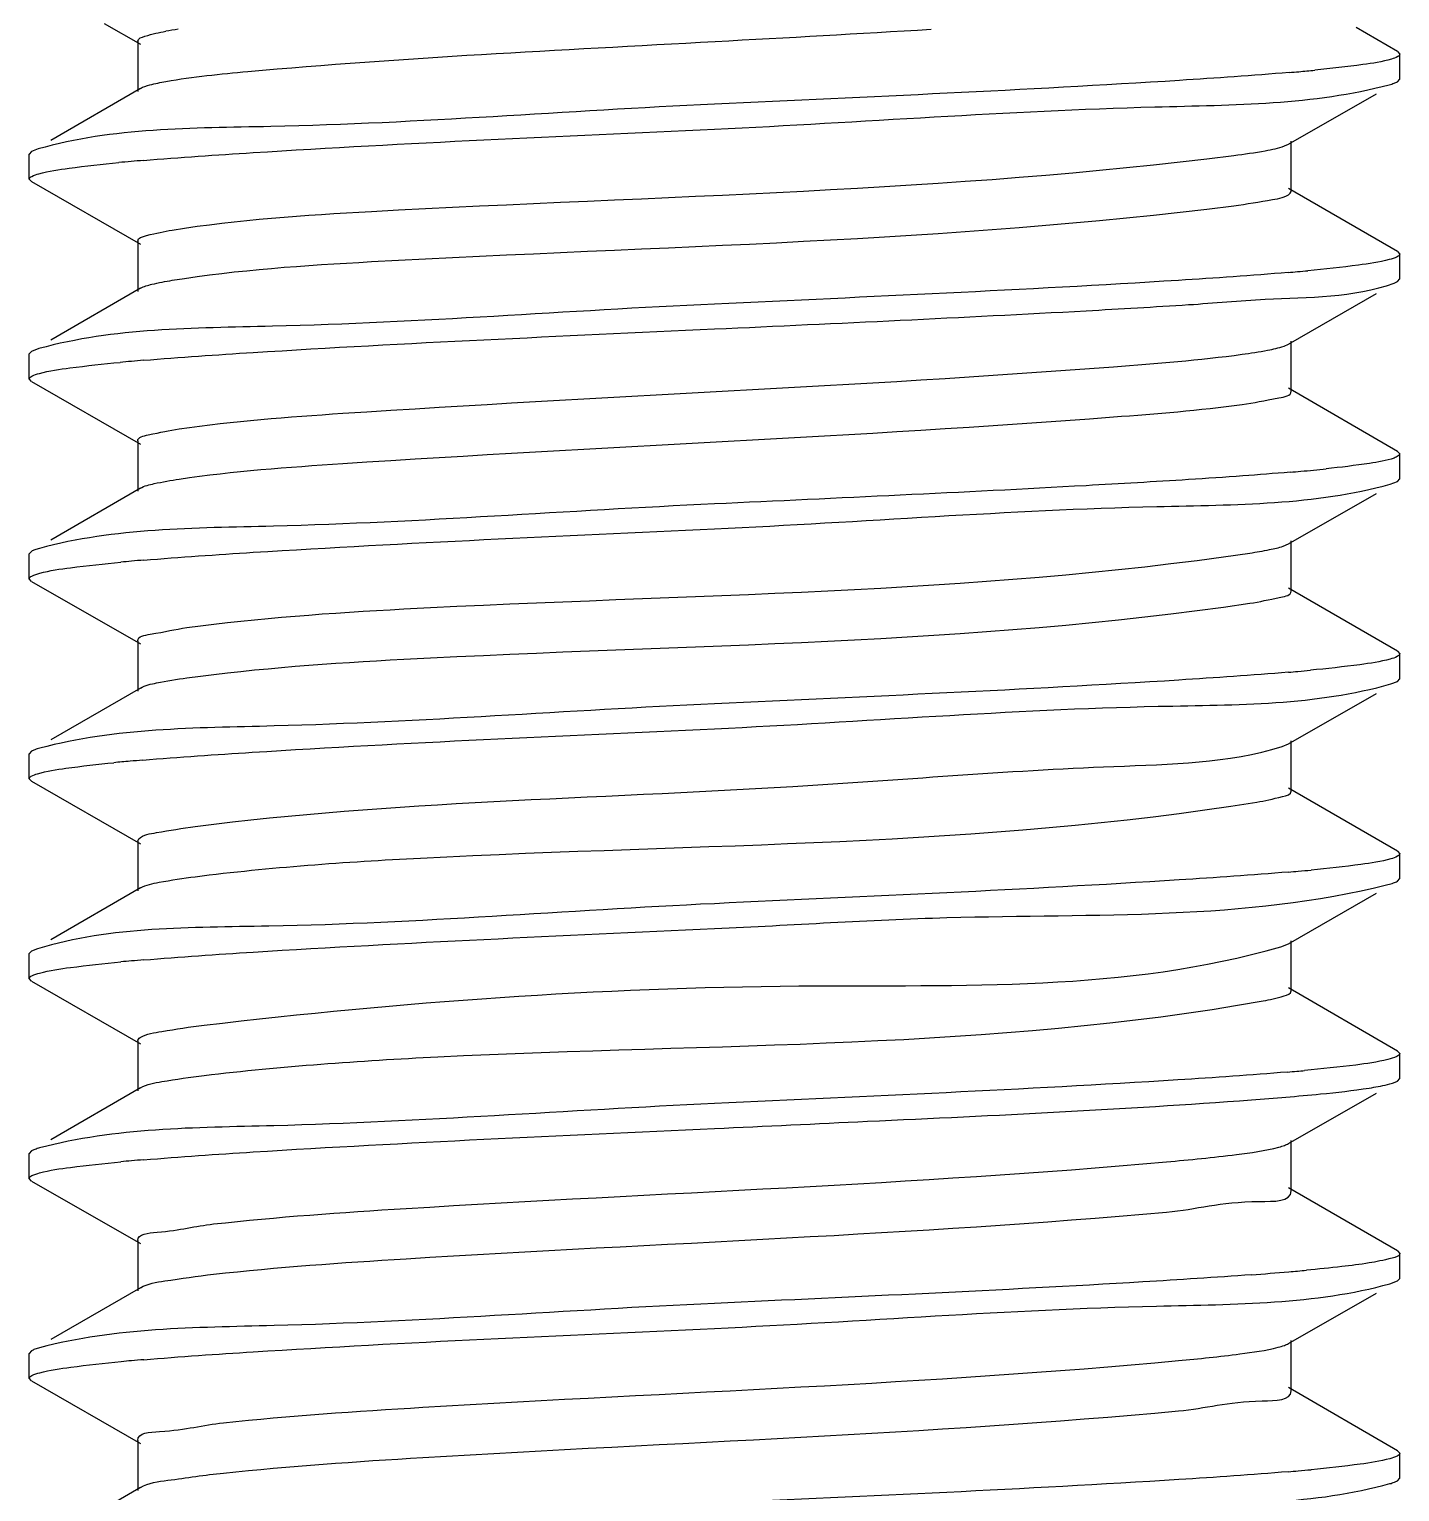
# Model space of a CAD drawing. Extents: x 1247970 to 1725648, y 860327 to 1277876.
# Drawn here: x 1335019.8 to 1335081.4, y 1200705.5 to 1200771.2 of the extents above; entities that cross this region are included whole.
import ezdxf

# ---------------------------------------------------------------- set-up
doc = ezdxf.new("R2010")
doc.units = 0
doc.header["$LTSCALE"] = 1000
doc.header["$MEASUREMENT"] = 0
doc.layers.get('0').update_dxf_attribs({"color": 254})
doc.layers.add('TK', color=4, linetype='Continuous')

# ---------------------------------------------------------------- blocks, each defined once
blk = doc.blocks.new('A$C63786A89')
at = {"linetype": 'Continuous'}
for p, q in [((2006.183, 8127.684), (2007.808, 8126.752)), ((2064.247, 8126.422), (2062.388, 8127.498)), ((2007.688, 8126.889), (2007.688, 8124.633)), ((2064.247, 8126.422), (2064.345, 8126.307)), ((2064.345, 8125.188), (2064.345, 8126.307)), ((2007.806, 8124.769), (2003.785, 8122.438)), ((2064.245, 8125.072), (2064.345, 8125.188)), ((2059.355, 8122.265), (2063.303, 8124.531)), ((2059.177, 8122.186), (2059.355, 8122.265)), ((2059.475, 8120.146), (2059.475, 8122.402)), ((2002.916, 8121.935), (2002.817, 8121.82)), ((2002.817, 8120.701), (2002.817, 8121.821)), ((2003.221, 8122.052), (2002.917, 8121.935)), ((2002.918, 8120.585), (2002.817, 8120.701)), ((2002.918, 8120.585), (2007.808, 8117.779)), ((2064.247, 8117.449), (2059.357, 8120.282)), ((2059.428, 8120.061), (2059.474, 8120.146)), ((2007.688, 8117.916), (2007.688, 8115.66)), ((2064.247, 8117.449), (2064.345, 8117.334)), ((2064.345, 8116.215), (2064.345, 8117.334)), ((2064.245, 8116.099), (2064.345, 8116.215)), ((2007.806, 8115.796), (2003.785, 8113.466)), ((2059.355, 8113.292), (2063.303, 8115.559)), ((2064.094, 8116.032), (2064.244, 8116.099)), ((2002.916, 8112.962), (2002.817, 8112.848)), ((2003.253, 8113.088), (2002.917, 8112.962)), ((2059.149, 8113.203), (2059.355, 8113.292)), ((2059.475, 8111.174), (2059.475, 8113.43)), ((2002.817, 8111.728), (2002.817, 8112.848)), ((2002.918, 8111.613), (2002.817, 8111.728)), ((2002.918, 8111.613), (2007.808, 8108.806)), ((2064.247, 8108.476), (2059.357, 8111.31)), ((2007.688, 8108.943), (2007.688, 8106.687)), ((2064.247, 8108.476), (2064.345, 8108.361)), ((2064.345, 8107.242), (2064.345, 8108.361)), ((2063.911, 8107.002), (2064.244, 8107.126)), ((2064.245, 8107.126), (2064.345, 8107.242)), ((2007.806, 8106.823), (2003.785, 8104.493)), ((2059.355, 8104.319), (2063.303, 8106.586)), ((2059.475, 8102.201), (2059.475, 8104.457)), ((2002.916, 8103.989), (2002.817, 8103.875)), ((2002.817, 8102.755), (2002.817, 8103.875)), ((2059.111, 8104.218), (2059.354, 8104.319)), ((2002.918, 8102.64), (2002.817, 8102.755)), ((2002.918, 8102.64), (2007.808, 8099.833)), ((2064.247, 8099.503), (2059.357, 8102.337)), ((2007.688, 8099.97), (2007.688, 8097.714)), ((2064.247, 8099.503), (2064.345, 8099.388)), ((2064.345, 8098.269), (2064.345, 8099.388)), ((2007.806, 8097.85), (2003.785, 8095.52)), ((2063.943, 8098.038), (2064.244, 8098.153)), ((2064.245, 8098.153), (2064.345, 8098.27)), ((2059.355, 8095.347), (2063.303, 8097.613)), ((2059.064, 8095.23), (2059.354, 8095.347)), ((2059.475, 8093.228), (2059.475, 8095.484)), ((2002.916, 8095.017), (2002.817, 8094.902)), ((2002.817, 8093.783), (2002.817, 8094.902)), ((2002.918, 8093.667), (2002.817, 8093.782)), ((2002.918, 8093.667), (2007.808, 8090.86)), ((2064.247, 8090.53), (2059.357, 8093.364)), ((2007.688, 8090.997), (2007.688, 8088.741)), ((2007.689, 8090.997), (2007.734, 8091.083)), ((2064.247, 8090.53), (2064.345, 8090.416)), ((2064.345, 8089.296), (2064.345, 8090.416)), ((2064.245, 8089.18), (2064.345, 8089.295)), ((2007.806, 8088.877), (2003.785, 8086.547)), ((2059.355, 8086.374), (2063.303, 8088.64)), ((2002.916, 8086.044), (2002.817, 8085.929)), ((2003.189, 8086.151), (2002.917, 8086.044)), ((2059.003, 8086.238), (2059.353, 8086.374)), ((2059.475, 8084.255), (2059.475, 8086.511)), ((2002.817, 8084.81), (2002.817, 8085.929)), ((2002.918, 8084.694), (2002.817, 8084.81)), ((2002.918, 8084.694), (2007.808, 8081.887)), ((2064.247, 8081.557), (2059.357, 8084.391)), ((2007.688, 8082.025), (2007.688, 8079.769)), ((2064.247, 8081.557), (2064.345, 8081.442)), ((2064.345, 8080.323), (2064.345, 8081.443)), ((2064.245, 8080.208), (2064.345, 8080.323)), ((2007.806, 8079.905), (2003.785, 8077.574)), ((2059.355, 8077.401), (2063.303, 8079.667)), ((2059.475, 8075.282), (2059.475, 8077.538)), ((2002.916, 8077.071), (2002.817, 8076.956)), ((2002.817, 8075.837), (2002.817, 8076.956)), ((2002.918, 8075.721), (2002.817, 8075.837)), ((2002.918, 8075.721), (2007.808, 8072.914)), ((2064.247, 8072.584), (2059.357, 8075.418)), ((2007.688, 8073.052), (2007.688, 8070.796)), ((2064.247, 8072.584), (2064.345, 8072.47)), ((2064.345, 8071.35), (2064.345, 8072.47)), ((2007.806, 8070.932), (2003.785, 8068.601)), ((2063.907, 8071.109), (2064.244, 8071.235)), ((2064.245, 8071.235), (2064.345, 8071.35)), ((2059.355, 8068.428), (2063.303, 8070.694)), ((2059.475, 8066.309), (2059.475, 8068.565)), ((2002.916, 8068.098), (2002.817, 8067.983)), ((2002.817, 8066.864), (2002.817, 8067.983)), ((2002.918, 8066.748), (2002.817, 8066.864)), ((2002.918, 8066.748), (2007.808, 8063.942)), ((2064.247, 8063.612), (2059.357, 8066.445)), ((2007.688, 8064.079), (2007.688, 8061.823)), ((2064.247, 8063.612), (2064.345, 8063.497)), ((2064.345, 8062.378), (2064.345, 8063.497)), ((2064.245, 8062.262), (2064.345, 8062.378)), ((2007.806, 8061.959), (2003.785, 8059.628))]:
    blk.add_line(p, q, dxfattribs=at)
for centre, radius, start, end in [((2012.43, 8107.725), 19.917, 98.46355, 100.05229), ((1912.598, 10353.012), 2229.421, 273.111598, 273.36111), ((2049.174, 8245.381), 120.331, 274.864, 275.07576), ((2051.188, 8222.829), 97.689, 275.06917, 275.4908), ((2016.399, 8019.538), 102.349, 95.0492, 95.36228), ((2018.327, 7997.746), 124.226, 94.79377, 95.05046), ((2049.007, 8238.331), 122.26, 274.84407, 275.04314), ((2050.563, 8220.716), 104.576, 275.04185, 275.30177), ((2016.518, 8009.244), 103.675, 95.04392, 95.32688), ((2018.356, 7988.438), 124.562, 94.79086, 95.04435), ((2052.169, 8194.385), 87.145, 275.09695, 275.8435), ((2049.326, 8225.704), 118.592, 274.88241, 275.1208), ((2016.596, 7999.409), 104.541, 95.04051, 95.30424), ((2018.373, 7979.266), 124.763, 94.78943, 95.04046), ((2049.061, 8219.763), 121.636, 274.85023, 275.05401), ((2050.776, 8200.421), 102.218, 275.05125, 275.36416), ((2015.953, 7997.493), 97.455, 95.0685, 95.49932), ((2018.21, 7972.182), 122.866, 94.80662, 95.07385), ((2049.09, 8210.456), 121.3, 274.85397, 275.05854), ((2050.855, 8190.581), 101.347, 275.05518, 275.38687), ((2016.589, 7981.545), 104.46, 95.04076, 95.30631), ((2018.372, 7961.325), 124.757, 94.78923, 95.04075), ((2048.916, 8203.48), 123.304, 274.83321, 275.02706), ((2050.256, 8188.24), 108.006, 275.02733, 275.21668), ((2016.582, 7972.643), 104.388, 95.04113, 95.30805), ((2018.368, 7952.398), 124.712, 94.78995, 95.04117), ((2045.68, 8232.993), 161.926, 274.25282, 274.84806), ((2049.706, 8185.186), 113.95, 274.8626, 275.26165), ((2016.616, 7963.294), 104.765, 95.0396, 95.29819), ((2018.376, 7943.333), 124.804, 94.78915, 95.03943), ((2049.077, 8183.68), 121.444, 274.85207, 275.05798), ((2050.856, 8163.654), 101.339, 275.05457, 275.38877)]:
    blk.add_arc(centre, radius, start, end, dxfattribs=at)
for points, knots in [([(2007.689, 8126.889), (2007.69, 8127.019), (2008.278, 8127.197), (2008.635, 8127.28), (2008.953, 8127.337)], [0, 0, 0, 0, 0.28641, 1, 1, 1, 1]), ([(2008.953, 8125.081), (2010.171, 8125.299), (2018.386, 8126.102), (2026.616, 8126.492), (2033.613, 8126.878)], [0, 0, 0, 0, 0.149997, 1, 1, 1, 1]), ([(2063.973, 8126.085), (2063.556, 8125.96), (2062.404, 8125.788), (2061.256, 8125.658), (2060.536, 8125.589)], [0, 0, 0, 0, 0.375727, 1, 1, 1, 1]), ([(2064.344, 8126.307), (2064.345, 8126.259), (2064.2, 8126.15), (2064.069, 8126.113), (2063.973, 8126.085)], [0, 0, 0, 0, 0.325267, 1, 1, 1, 1]), ([(2059.377, 8125.484), (2057.739, 8125.345), (2049.147, 8124.759), (2040.542, 8124.387), (2033.581, 8124.064)], [0, 0, 0, 0, 0.190815, 1, 1, 1, 1]), ([(2007.807, 8124.769), (2007.937, 8124.844), (2008.324, 8124.957), (2008.71, 8125.038), (2008.953, 8125.081)], [0, 0, 0, 0, 0.377894, 1, 1, 1, 1]), ([(2033.581, 8122.944), (2040.171, 8123.25), (2050.203, 8124.041), (2060.468, 8124.031), (2063.874, 8124.937)], [0, 0, 0, 0, 0.651771, 1, 1, 1, 1]), ([(2063.874, 8124.937), (2063.948, 8124.957), (2064.074, 8124.994), (2064.196, 8125.044), (2064.244, 8125.072)], [0, 0, 0, 0, 0.580933, 1, 1, 1, 1]), ([(2033.581, 8124.064), (2026.94, 8123.755), (2016.902, 8122.912), (2006.581, 8123.018), (2003.221, 8122.052)], [0, 0, 0, 0, 0.655381, 1, 1, 1, 1]), ([(2007.945, 8121.538), (2009.583, 8121.675), (2018.123, 8122.252), (2026.674, 8122.624), (2033.581, 8122.944)], [0, 0, 0, 0, 0.192045, 1, 1, 1, 1]), ([(2056.894, 8121.759), (2057.368, 8121.819), (2058.133, 8121.931), (2058.898, 8122.084), (2059.177, 8122.186)], [0, 0, 0, 0, 0.615915, 1, 1, 1, 1]), ([(2009.24, 8118.413), (2012.195, 8118.891), (2028.116, 8119.922), (2044.066, 8120.133), (2056.894, 8121.759)], [0, 0, 0, 0, 0.187984, 1, 1, 1, 1]), ([(2002.819, 8120.701), (2002.819, 8120.755), (2002.994, 8120.872), (2003.141, 8120.911), (2003.253, 8120.942)], [0, 0, 0, 0, 0.318114, 1, 1, 1, 1]), ([(2003.253, 8120.942), (2003.695, 8121.064), (2004.893, 8121.238), (2006.09, 8121.369), (2006.834, 8121.439)], [0, 0, 0, 0, 0.380381, 1, 1, 1, 1]), ([(2009.24, 8116.157), (2012.195, 8116.635), (2028.116, 8117.666), (2044.066, 8117.877), (2056.894, 8119.503)], [0, 0, 0, 0, 0.187984, 1, 1, 1, 1]), ([(2056.894, 8119.503), (2057.478, 8119.577), (2058.296, 8119.738), (2059.223, 8119.871), (2059.428, 8120.061)], [0, 0, 0, 0, 0.677401, 1, 1, 1, 1]), ([(2007.689, 8117.916), (2007.69, 8118.071), (2008.43, 8118.248), (2008.85, 8118.35), (2009.24, 8118.413)], [0, 0, 0, 0, 0.281411, 1, 1, 1, 1]), ([(2063.874, 8117.084), (2063.42, 8116.963), (2062.2, 8116.788), (2060.981, 8116.657), (2060.226, 8116.587)], [0, 0, 0, 0, 0.382847, 1, 1, 1, 1]), ([(2064.344, 8117.334), (2064.344, 8117.277), (2064.152, 8117.156), (2063.994, 8117.116), (2063.874, 8117.084)], [0, 0, 0, 0, 0.314515, 1, 1, 1, 1]), ([(2059.331, 8116.507), (2057.693, 8116.368), (2049.115, 8115.786), (2040.526, 8115.413), (2033.581, 8115.091)], [0, 0, 0, 0, 0.191221, 1, 1, 1, 1]), ([(2007.807, 8115.796), (2007.965, 8115.887), (2008.451, 8116.015), (2008.932, 8116.107), (2009.24, 8116.157)], [0, 0, 0, 0, 0.368859, 1, 1, 1, 1]), ([(2054.867, 8115.063), (2056.013, 8115.136), (2059.074, 8115.429), (2062.266, 8115.366), (2064.094, 8116.032)], [0, 0, 0, 0, 0.371398, 1, 1, 1, 1]), ([(2033.581, 8115.091), (2026.964, 8114.784), (2016.928, 8113.967), (2006.635, 8114.025), (2003.253, 8113.088)], [0, 0, 0, 0, 0.653684, 1, 1, 1, 1]), ([(2033.581, 8113.971), (2039.143, 8114.23), (2046.24, 8114.552), (2053.333, 8114.964), (2054.867, 8115.063)], [0, 0, 0, 0, 0.783624, 1, 1, 1, 1]), ([(2007.952, 8112.565), (2009.59, 8112.703), (2018.128, 8113.28), (2026.676, 8113.651), (2033.581, 8113.971)], [0, 0, 0, 0, 0.192115, 1, 1, 1, 1]), ([(2057.265, 8112.835), (2057.649, 8112.888), (2058.281, 8112.985), (2058.91, 8113.12), (2059.149, 8113.203)], [0, 0, 0, 0, 0.605186, 1, 1, 1, 1]), ([(2003.272, 8111.974), (2003.721, 8112.096), (2004.932, 8112.271), (2006.143, 8112.402), (2006.893, 8112.472)], [0, 0, 0, 0, 0.381616, 1, 1, 1, 1]), ([(2009.555, 8109.489), (2011.985, 8109.848), (2025.978, 8110.852), (2039.974, 8111.397), (2051.496, 8112.278)], [0, 0, 0, 0, 0.175278, 1, 1, 1, 1]), ([(2002.819, 8111.728), (2002.819, 8111.784), (2003.003, 8111.903), (2003.155, 8111.942), (2003.272, 8111.974)], [0, 0, 0, 0, 0.316199, 1, 1, 1, 1]), ([(2057.265, 8110.579), (2057.819, 8110.655), (2058.38, 8110.804), (2059.476, 8110.963), (2059.474, 8111.174)], [0, 0, 0, 0, 0.726421, 1, 1, 1, 1]), ([(2009.555, 8107.233), (2011.985, 8107.592), (2025.978, 8108.596), (2039.974, 8109.141), (2051.496, 8110.022)], [0, 0, 0, 0, 0.175278, 1, 1, 1, 1]), ([(2007.688, 8108.943), (2007.689, 8109.125), (2008.598, 8109.295), (2009.087, 8109.419), (2009.555, 8109.489)], [0, 0, 0, 0, 0.2775, 1, 1, 1, 1]), ([(2064.344, 8108.361), (2064.344, 8108.324), (2064.255, 8108.236), (2064.159, 8108.202), (2064.094, 8108.178)], [0, 0, 0, 0, 0.346134, 1, 1, 1, 1]), ([(2064.094, 8108.178), (2063.74, 8108.05), (2062.712, 8107.887), (2061.693, 8107.76), (2061.041, 8107.693)], [0, 0, 0, 0, 0.364879, 1, 1, 1, 1]), ([(2007.807, 8106.823), (2007.994, 8106.931), (2008.591, 8107.071), (2009.176, 8107.177), (2009.555, 8107.233)], [0, 0, 0, 0, 0.361125, 1, 1, 1, 1]), ([(2054.867, 8107.209), (2053.333, 8107.111), (2046.24, 8106.699), (2039.143, 8106.376), (2033.581, 8106.118)], [0, 0, 0, 0, 0.216376, 1, 1, 1, 1]), ([(2059.419, 8107.542), (2058.713, 8107.482), (2057.196, 8107.364), (2055.678, 8107.261), (2054.867, 8107.209)], [0, 0, 0, 0, 0.465793, 1, 1, 1, 1]), ([(2033.581, 8104.999), (2040.2, 8105.306), (2050.236, 8106.124), (2060.53, 8106.064), (2063.911, 8107.002)], [0, 0, 0, 0, 0.65377, 1, 1, 1, 1]), ([(2033.581, 8106.118), (2026.979, 8105.812), (2016.945, 8105.008), (2006.666, 8105.041), (2003.272, 8104.121)], [0, 0, 0, 0, 0.652684, 1, 1, 1, 1]), ([(2007.956, 8103.593), (2009.594, 8103.73), (2018.13, 8104.307), (2026.678, 8104.678), (2033.581, 8104.999)], [0, 0, 0, 0, 0.192162, 1, 1, 1, 1]), ([(2003.272, 8104.121), (2003.201, 8104.101), (2003.08, 8104.065), (2002.963, 8104.016), (2002.917, 8103.989)], [0, 0, 0, 0, 0.579789, 1, 1, 1, 1]), ([(2009.898, 8100.565), (2013.126, 8101.005), (2029.044, 8102.089), (2045.059, 8102.055), (2057.608, 8103.911)], [0, 0, 0, 0, 0.204341, 1, 1, 1, 1]), ([(2057.608, 8103.911), (2057.907, 8103.955), (2058.412, 8104.039), (2058.913, 8104.152), (2059.111, 8104.218)], [0, 0, 0, 0, 0.591322, 1, 1, 1, 1]), ([(2003.289, 8103.006), (2003.743, 8103.127), (2004.961, 8103.302), (2006.178, 8103.432), (2006.932, 8103.502)], [0, 0, 0, 0, 0.382875, 1, 1, 1, 1]), ([(2002.819, 8102.755), (2002.819, 8102.813), (2003.011, 8102.933), (2003.168, 8102.974), (2003.289, 8103.006)], [0, 0, 0, 0, 0.314563, 1, 1, 1, 1]), ([(2057.608, 8101.655), (2058.076, 8101.724), (2058.565, 8101.849), (2059.474, 8102.019), (2059.474, 8102.201)], [0, 0, 0, 0, 0.722496, 1, 1, 1, 1]), ([(2009.898, 8098.309), (2013.126, 8098.749), (2029.044, 8099.833), (2045.059, 8099.799), (2057.608, 8101.655)], [0, 0, 0, 0, 0.204341, 1, 1, 1, 1]), ([(2007.688, 8099.97), (2007.687, 8100.182), (2008.783, 8100.339), (2009.344, 8100.489), (2009.898, 8100.565)], [0, 0, 0, 0, 0.27439, 1, 1, 1, 1]), ([(2063.911, 8099.148), (2063.47, 8099.026), (2062.272, 8098.852), (2061.076, 8098.721), (2060.332, 8098.651)], [0, 0, 0, 0, 0.380244, 1, 1, 1, 1]), ([(2064.344, 8099.388), (2064.344, 8099.335), (2064.17, 8099.218), (2064.023, 8099.179), (2063.911, 8099.148)], [0, 0, 0, 0, 0.318261, 1, 1, 1, 1]), ([(2059.345, 8098.563), (2057.708, 8098.424), (2049.125, 8097.84), (2040.532, 8097.468), (2033.581, 8097.145)], [0, 0, 0, 0, 0.191077, 1, 1, 1, 1]), ([(2007.806, 8097.85), (2008.026, 8097.977), (2008.743, 8098.127), (2009.44, 8098.246), (2009.898, 8098.309)], [0, 0, 0, 0, 0.35445, 1, 1, 1, 1]), ([(2033.581, 8096.026), (2040.224, 8096.334), (2050.262, 8097.178), (2060.584, 8097.071), (2063.943, 8098.038)], [0, 0, 0, 0, 0.655435, 1, 1, 1, 1]), ([(2033.581, 8097.145), (2026.992, 8096.839), (2016.96, 8096.048), (2006.695, 8096.059), (2003.289, 8095.152)], [0, 0, 0, 0, 0.651776, 1, 1, 1, 1]), ([(2007.914, 8094.616), (2009.552, 8094.754), (2018.102, 8095.333), (2026.663, 8095.705), (2033.581, 8096.026)], [0, 0, 0, 0, 0.191799, 1, 1, 1, 1]), ([(2010.269, 8091.64), (2019.16, 8092.767), (2033.009, 8092.958), (2049.169, 8094.358), (2056.642, 8094.474), (2059.064, 8095.23)], [0, 0, 0, 0, 0.549427, 0.844428, 1, 1, 1, 1]), ([(2003.289, 8095.152), (2003.215, 8095.133), (2003.088, 8095.095), (2002.965, 8095.044), (2002.917, 8095.017)], [0, 0, 0, 0, 0.581775, 1, 1, 1, 1]), ([(2002.819, 8093.782), (2002.818, 8093.83), (2002.963, 8093.939), (2003.093, 8093.976), (2003.189, 8094.005)], [0, 0, 0, 0, 0.325482, 1, 1, 1, 1]), ([(2003.189, 8094.005), (2003.604, 8094.129), (2004.752, 8094.3), (2005.896, 8094.43), (2006.614, 8094.499)], [0, 0, 0, 0, 0.37575, 1, 1, 1, 1]), ([(2057.923, 8092.731), (2058.313, 8092.794), (2058.733, 8092.896), (2059.473, 8093.073), (2059.474, 8093.228)], [0, 0, 0, 0, 0.718589, 1, 1, 1, 1]), ([(2010.269, 8089.384), (2013.626, 8089.81), (2029.518, 8090.914), (2045.544, 8090.728), (2057.923, 8092.731)], [0, 0, 0, 0, 0.212529, 1, 1, 1, 1]), ([(2007.734, 8091.083), (2007.94, 8091.273), (2008.867, 8091.406), (2009.685, 8091.566), (2010.269, 8091.64)], [0, 0, 0, 0, 0.322599, 1, 1, 1, 1]), ([(2063.943, 8090.184), (2063.506, 8090.059), (2062.31, 8089.884), (2061.115, 8089.752), (2060.369, 8089.681)], [0, 0, 0, 0, 0.377371, 1, 1, 1, 1]), ([(2064.344, 8090.416), (2064.345, 8090.365), (2064.185, 8090.252), (2064.046, 8090.214), (2063.943, 8090.184)], [0, 0, 0, 0, 0.321058, 1, 1, 1, 1]), ([(2007.806, 8088.877), (2008.059, 8089.024), (2008.907, 8089.181), (2009.726, 8089.316), (2010.269, 8089.384)], [0, 0, 0, 0, 0.348625, 1, 1, 1, 1]), ([(2059.353, 8089.591), (2057.716, 8089.451), (2049.131, 8088.867), (2040.534, 8088.495), (2033.581, 8088.172)], [0, 0, 0, 0, 0.19103, 1, 1, 1, 1]), ([(2033.581, 8087.053), (2037.06, 8087.214), (2047.107, 8087.896), (2057.394, 8087.421), (2063.813, 8089.03)], [0, 0, 0, 0, 0.344833, 1, 1, 1, 1]), ([(2063.813, 8089.03), (2063.9, 8089.052), (2064.046, 8089.093), (2064.189, 8089.149), (2064.243, 8089.18)], [0, 0, 0, 0, 0.587362, 1, 1, 1, 1]), ([(2033.581, 8088.172), (2026.913, 8087.863), (2016.874, 8086.989), (2006.522, 8087.151), (2003.189, 8086.151)], [0, 0, 0, 0, 0.657299, 1, 1, 1, 1]), ([(2007.956, 8085.647), (2009.594, 8085.784), (2018.131, 8086.361), (2026.678, 8086.732), (2033.581, 8087.053)], [0, 0, 0, 0, 0.192158, 1, 1, 1, 1]), ([(2010.666, 8082.716), (2019.523, 8083.766), (2035.55, 8084.927), (2052.055, 8084.215), (2059.003, 8086.238)], [0, 0, 0, 0, 0.552081, 1, 1, 1, 1]), ([(2003.284, 8085.059), (2003.737, 8085.18), (2004.956, 8085.355), (2006.174, 8085.486), (2006.929, 8085.556)], [0, 0, 0, 0, 0.382444, 1, 1, 1, 1]), ([(2002.819, 8084.81), (2002.819, 8084.867), (2003.009, 8084.987), (2003.165, 8085.027), (2003.284, 8085.059)], [0, 0, 0, 0, 0.315038, 1, 1, 1, 1]), ([(2058.209, 8083.807), (2058.528, 8083.864), (2058.884, 8083.947), (2059.473, 8084.125), (2059.474, 8084.255)], [0, 0, 0, 0, 0.71359, 1, 1, 1, 1]), ([(2010.666, 8080.46), (2014.149, 8080.873), (2029.996, 8081.998), (2046.022, 8081.629), (2058.209, 8083.807)], [0, 0, 0, 0, 0.220747, 1, 1, 1, 1]), ([(2007.689, 8082.025), (2007.689, 8082.049), (2007.72, 8082.107), (2007.771, 8082.14), (2007.802, 8082.158)], [0, 0, 0, 0, 0.401335, 1, 1, 1, 1]), ([(2007.802, 8082.158), (2008.09, 8082.328), (2009.081, 8082.489), (2010.03, 8082.641), (2010.666, 8082.716)], [0, 0, 0, 0, 0.342495, 1, 1, 1, 1]), ([(2064.344, 8081.442), (2064.343, 8081.379), (2064.121, 8081.254), (2063.948, 8081.211), (2063.813, 8081.177)], [0, 0, 0, 0, 0.309974, 1, 1, 1, 1]), ([(2063.813, 8081.177), (2063.341, 8081.058), (2062.093, 8080.882), (2060.844, 8080.752), (2060.076, 8080.681)], [0, 0, 0, 0, 0.386822, 1, 1, 1, 1]), ([(2007.806, 8079.905), (2008.095, 8080.072), (2009.084, 8080.235), (2010.032, 8080.385), (2010.666, 8080.46)], [0, 0, 0, 0, 0.343498, 1, 1, 1, 1]), ([(2059.305, 8080.614), (2057.667, 8080.475), (2049.098, 8079.894), (2040.518, 8079.521), (2033.581, 8079.2)], [0, 0, 0, 0, 0.191422, 1, 1, 1, 1]), ([(2062.97, 8079.895), (2063.245, 8079.938), (2063.672, 8080.018), (2064.105, 8080.128), (2064.244, 8080.208)], [0, 0, 0, 0, 0.633825, 1, 1, 1, 1]), ([(2057.688, 8079.366), (2058.722, 8079.443), (2060.485, 8079.589), (2062.246, 8079.781), (2062.97, 8079.895)], [0, 0, 0, 0, 0.585678, 1, 1, 1, 1]), ([(2033.581, 8079.2), (2026.988, 8078.893), (2016.955, 8078.099), (2006.687, 8078.116), (2003.284, 8077.205)], [0, 0, 0, 0, 0.652038, 1, 1, 1, 1]), ([(2033.581, 8078.08), (2035.87, 8078.186), (2043.907, 8078.565), (2051.948, 8078.937), (2057.688, 8079.366)], [0, 0, 0, 0, 0.284647, 1, 1, 1, 1]), ([(2007.954, 8076.674), (2009.593, 8076.811), (2018.129, 8077.388), (2026.677, 8077.76), (2033.581, 8078.08)], [0, 0, 0, 0, 0.192155, 1, 1, 1, 1]), ([(2003.284, 8077.205), (2003.211, 8077.186), (2003.086, 8077.149), (2002.964, 8077.098), (2002.917, 8077.071)], [0, 0, 0, 0, 0.581209, 1, 1, 1, 1]), ([(2053.871, 8076.581), (2054.92, 8076.674), (2056.607, 8076.849), (2058.297, 8077.075), (2058.92, 8077.242)], [0, 0, 0, 0, 0.620227, 1, 1, 1, 1]), ([(2058.92, 8077.242), (2059.007, 8077.265), (2059.155, 8077.309), (2059.299, 8077.369), (2059.355, 8077.401)], [0, 0, 0, 0, 0.58009, 1, 1, 1, 1]), ([(2003.285, 8076.086), (2003.738, 8076.207), (2004.955, 8076.382), (2006.172, 8076.513), (2006.925, 8076.583)], [0, 0, 0, 0, 0.382534, 1, 1, 1, 1]), ([(2011.09, 8073.792), (2013.964, 8074.112), (2028.226, 8075.096), (2042.516, 8075.573), (2053.871, 8076.581)], [0, 0, 0, 0, 0.202308, 1, 1, 1, 1]), ([(2002.819, 8075.837), (2002.819, 8075.894), (2003.009, 8076.014), (2003.165, 8076.054), (2003.285, 8076.086)], [0, 0, 0, 0, 0.31498, 1, 1, 1, 1]), ([(2053.871, 8074.325), (2055.262, 8074.448), (2056.549, 8074.906), (2059.473, 8074.775), (2059.474, 8075.282)], [0, 0, 0, 0, 0.733614, 1, 1, 1, 1]), ([(2011.09, 8071.536), (2013.964, 8071.856), (2028.226, 8072.84), (2042.516, 8073.317), (2053.871, 8074.325)], [0, 0, 0, 0, 0.202308, 1, 1, 1, 1]), ([(2007.69, 8073.052), (2007.687, 8073.365), (2009.426, 8073.448), (2010.241, 8073.698), (2011.09, 8073.792)], [0, 0, 0, 0, 0.268518, 1, 1, 1, 1]), ([(2064.346, 8072.47), (2064.345, 8072.334), (2063.685, 8072.185), (2063.317, 8072.096), (2062.97, 8072.041)], [0, 0, 0, 0, 0.278703, 1, 1, 1, 1]), ([(2062.97, 8072.041), (2062.563, 8071.977), (2061.625, 8071.859), (2060.685, 8071.765), (2060.156, 8071.716)], [0, 0, 0, 0, 0.436654, 1, 1, 1, 1]), ([(2007.806, 8070.932), (2008.133, 8071.122), (2009.272, 8071.286), (2010.357, 8071.454), (2011.09, 8071.536)], [0, 0, 0, 0, 0.338955, 1, 1, 1, 1]), ([(2057.688, 8071.513), (2056.065, 8071.391), (2048.033, 8070.881), (2039.994, 8070.524), (2033.581, 8070.227)], [0, 0, 0, 0, 0.202299, 1, 1, 1, 1]), ([(2033.581, 8069.107), (2040.197, 8069.414), (2050.232, 8070.229), (2060.523, 8070.175), (2063.907, 8071.109)], [0, 0, 0, 0, 0.653557, 1, 1, 1, 1]), ([(2033.581, 8070.227), (2026.988, 8069.921), (2016.956, 8069.127), (2006.688, 8069.143), (2003.285, 8068.233)], [0, 0, 0, 0, 0.651988, 1, 1, 1, 1]), ([(2007.956, 8067.701), (2009.595, 8067.839), (2018.131, 8068.416), (2026.678, 8068.787), (2033.581, 8069.107)], [0, 0, 0, 0, 0.192176, 1, 1, 1, 1]), ([(2058.889, 8068.261), (2058.982, 8068.285), (2059.14, 8068.331), (2059.294, 8068.394), (2059.353, 8068.428)], [0, 0, 0, 0, 0.58289, 1, 1, 1, 1]), ([(2003.285, 8068.233), (2003.211, 8068.213), (2003.086, 8068.176), (2002.964, 8068.126), (2002.917, 8068.098)], [0, 0, 0, 0, 0.581292, 1, 1, 1, 1]), ([(2011.541, 8064.868), (2014.516, 8065.181), (2028.807, 8066.155), (2043.129, 8066.61), (2054.408, 8067.657)], [0, 0, 0, 0, 0.208947, 1, 1, 1, 1]), ([(2054.408, 8067.657), (2055.331, 8067.742), (2056.829, 8067.903), (2058.327, 8068.114), (2058.889, 8068.261)], [0, 0, 0, 0, 0.614953, 1, 1, 1, 1]), ([(2002.819, 8066.864), (2002.819, 8066.921), (2003.011, 8067.042), (2003.169, 8067.082), (2003.289, 8067.114)], [0, 0, 0, 0, 0.314557, 1, 1, 1, 1]), ([(2003.289, 8067.114), (2003.744, 8067.235), (2004.966, 8067.411), (2006.187, 8067.542), (2006.942, 8067.612)], [0, 0, 0, 0, 0.382777, 1, 1, 1, 1]), ([(2054.408, 8065.401), (2055.667, 8065.518), (2056.842, 8065.922), (2059.47, 8065.851), (2059.473, 8066.309)], [0, 0, 0, 0, 0.733921, 1, 1, 1, 1]), ([(2011.541, 8062.612), (2014.516, 8062.925), (2028.807, 8063.899), (2043.129, 8064.354), (2054.408, 8065.401)], [0, 0, 0, 0, 0.208947, 1, 1, 1, 1]), ([(2007.69, 8064.079), (2007.688, 8064.431), (2009.668, 8064.477), (2010.58, 8064.767), (2011.541, 8064.868)], [0, 0, 0, 0, 0.267444, 1, 1, 1, 1]), ([(2063.907, 8063.256), (2063.469, 8063.135), (2062.287, 8062.962), (2061.106, 8062.832), (2060.373, 8062.763)], [0, 0, 0, 0, 0.381166, 1, 1, 1, 1]), ([(2064.344, 8063.497), (2064.344, 8063.443), (2064.168, 8063.326), (2064.019, 8063.287), (2063.907, 8063.256)], [0, 0, 0, 0, 0.317808, 1, 1, 1, 1]), ([(2007.806, 8061.959), (2008.173, 8062.172), (2009.473, 8062.337), (2010.703, 8062.524), (2011.541, 8062.612)], [0, 0, 0, 0, 0.334956, 1, 1, 1, 1]), ([(2059.349, 8062.672), (2057.712, 8062.533), (2049.128, 8061.949), (2040.533, 8061.577), (2033.581, 8061.254)], [0, 0, 0, 0, 0.191021, 1, 1, 1, 1]), ([(2033.581, 8060.134), (2040.193, 8060.441), (2050.228, 8061.253), (2060.515, 8061.204), (2063.903, 8062.135)], [0, 0, 0, 0, 0.653235, 1, 1, 1, 1]), ([(2063.903, 8062.135), (2063.971, 8062.154), (2064.087, 8062.189), (2064.199, 8062.236), (2064.244, 8062.262)], [0, 0, 0, 0, 0.577558, 1, 1, 1, 1])]:
    blk.add_open_spline(points, degree=3, knots=knots, dxfattribs=at)
for points in [[(2051.496, 8112.278), (2053.423, 8112.425), (2055.351, 8112.574), (2057.265, 8112.835)], [(2051.496, 8110.022), (2053.423, 8110.169), (2055.351, 8110.318), (2057.265, 8110.579)]]:
    blk.add_open_spline(points, degree=3, dxfattribs=at)

msp = doc.modelspace()

# ---------------------------------------------------------------- block references
at = {"layer": 'TK'}
msp.add_blockref('A$C63786A89', (1333017.03, 1192643.735, -355), dxfattribs=at)

doc.saveas('drawing.dxf')
